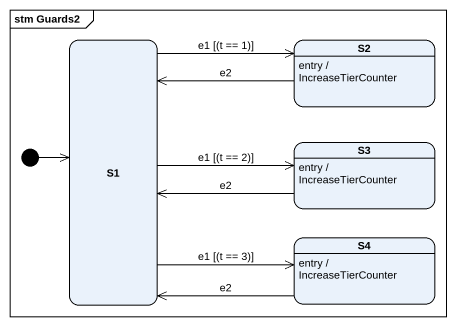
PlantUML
@startuml
mainframe stm Guards2
hide empty description
state S1
state S2
S2 : entry / IncreaseTierCounter
state S3
S3 : entry / IncreaseTierCounter
state S4
S4 : entry / IncreaseTierCounter
[*] -right-> S1
S1 -right-> S2 : e1 [(t == 1)]
S1 -right-> S3 : e1 [(t == 2)]
S1 -right-> S4 : e1 [(t == 3)]
S2 -left-> S1 : e2
S3 -left-> S1 : e2
S4 -left-> S1 : e2
@enduml
